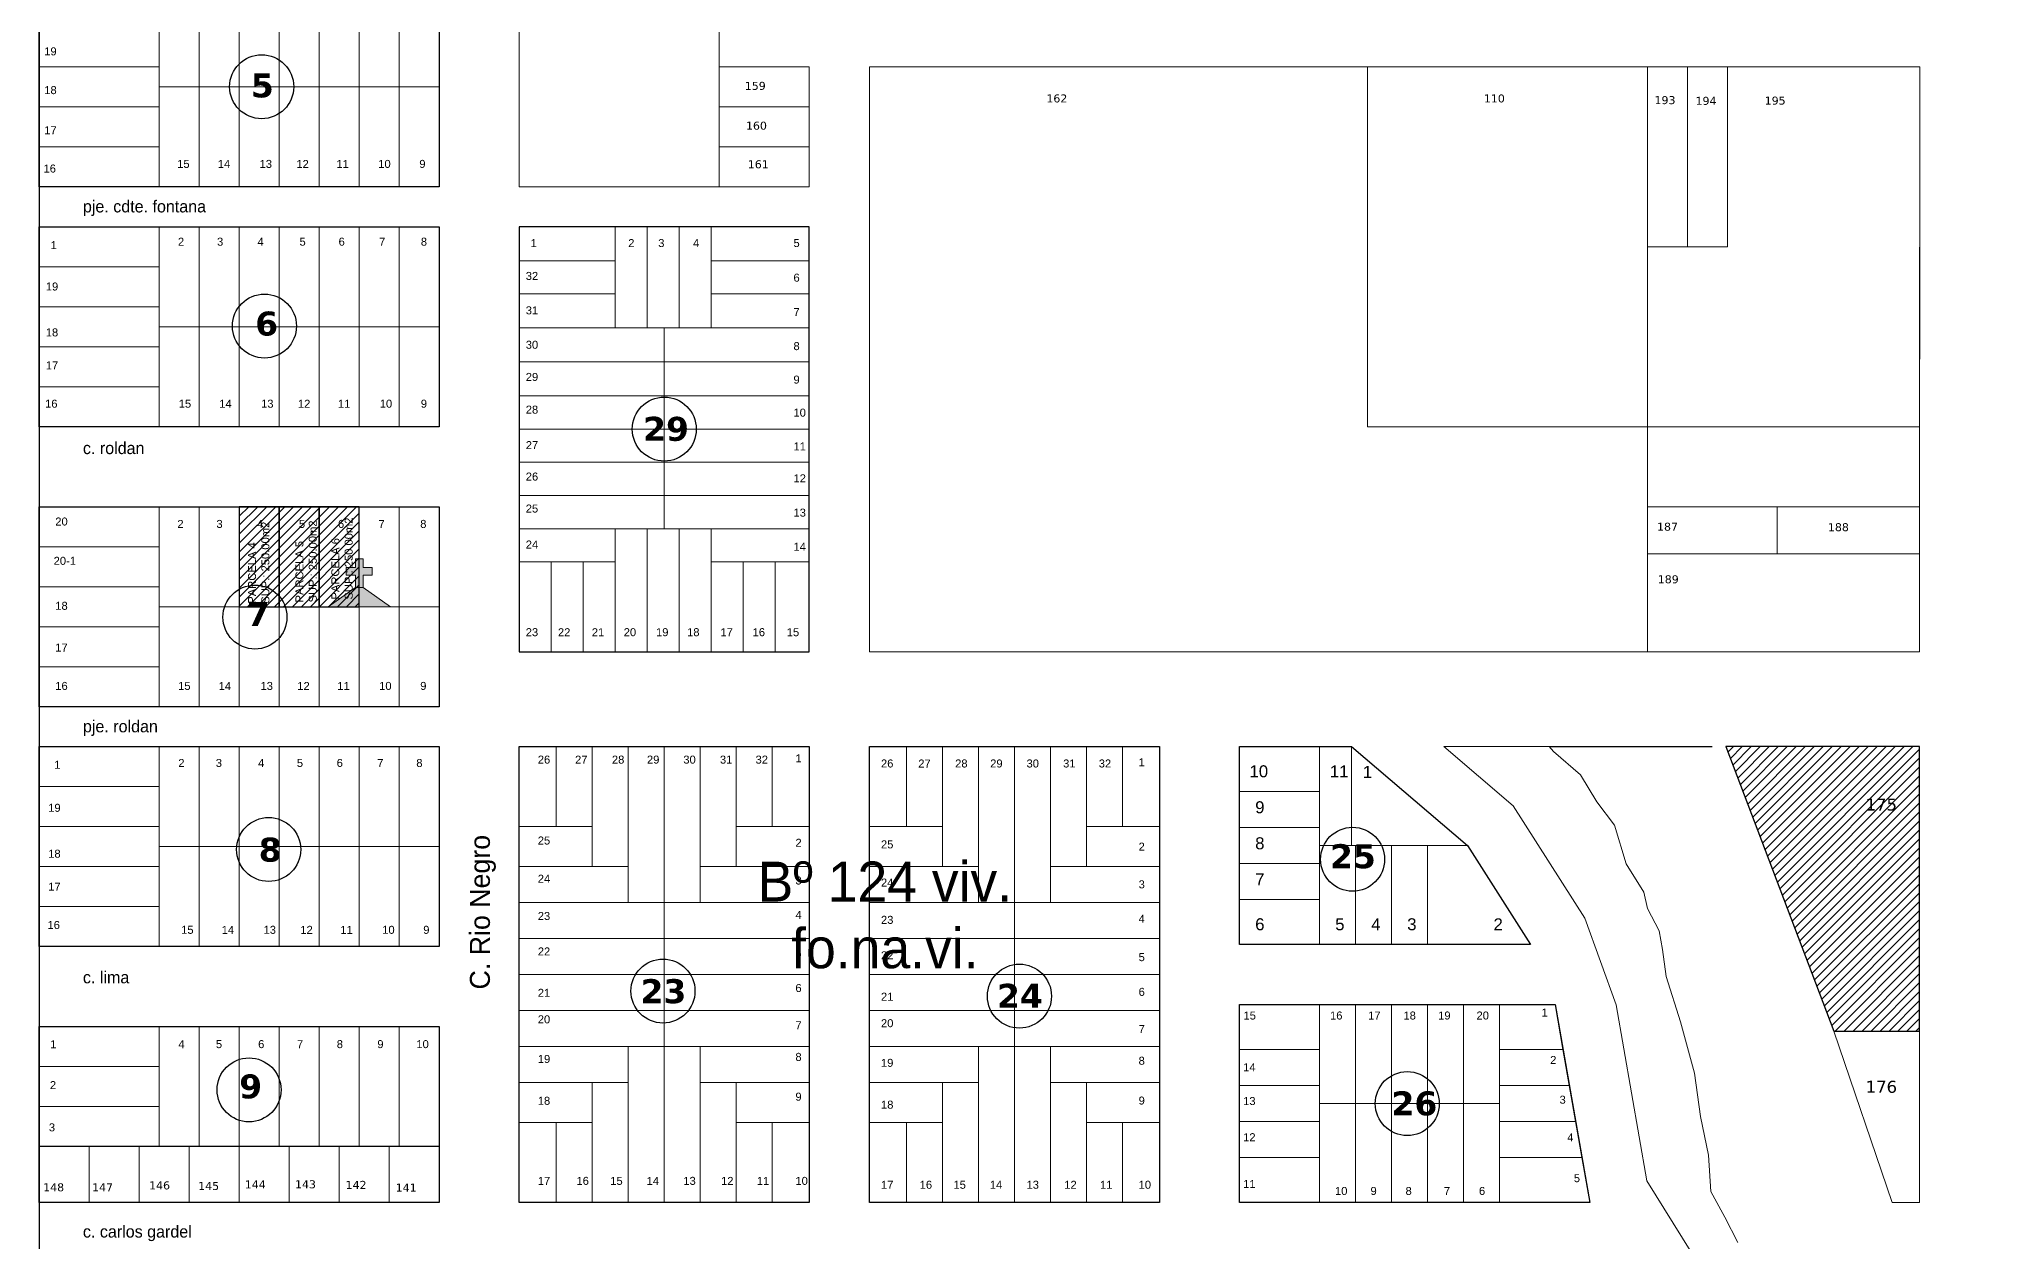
# Model space of a CAD drawing. Header units: millimetres. Extents: x 0 to 6558, y 60 to 10727.
# Drawn here: x 3200 to 3689, y 6731.3 to 7032 of the extents above; entities that cross this region are included whole.
import ezdxf

# ---------------------------------------------------------------- set-up
doc = ezdxf.new("R2010")
doc.units = ezdxf.units.MM
for name, color, linetype, lineweight in [('0 NOMBRE DE BARRIOS', 251, 'Continuous', 35), ('0 N° DE PARCELA', 255, 'Continuous', 25), ('0 SIG - PARCELAS', 252, 'Continuous', 18), ('EQUIPAMIENTOS', 10, 'Continuous', 18)]:
    doc.layers.add(name, color=color, linetype=linetype, lineweight=lineweight)
for name, color, linetype in [('0 NOMBRE DE CALLES', 255, 'Continuous'), ('0 N° DE MANZANA', 255, 'Continuous'), ('0 SIG - CHACRAS', 253, 'Continuous'), ('0 SIG - MANZANAS', 253, 'Continuous'), ('TERRENO MUNICIPAL', 10, 'Continuous')]:
    doc.layers.add(name, color=color, linetype=linetype)
doc.styles.get("Standard").update_dxf_attribs({"font": 'arial.ttf'})
doc.styles.add('STYLE1', font='arial.ttf')
pattern_1 = [(45, (-322.4474, 5693.1154), (-1.122532, 1.122532), [])]

# ---------------------------------------------------------------- blocks, each defined once
blk = doc.blocks.new('IGLESIA')
at = {"linetype": 'Continuous'}
for points in [[(-4.8, 49.2), (-16.3, 49.2), (-16.3, 39.6), (-4.8, 39.6), (-4.8, 24), (4.8, 24), (4.8, 39.6), (16.3, 39.6), (16.3, 49.2), (4.8, 49.2), (4.8, 60), (-4.8, 60)], [(4.8, 24), (-4.8, 24), (-39, 0), (39, 0)]]:
    blk.add_hatch(color=256, dxfattribs=at).paths.add_polyline_path(points)
for p, q in [((-16.3, 49.2), (-16.3, 39.6)), ((-4.8, 49.2), (-16.3, 49.2)), ((-4.8, 60), (-4.8, 49.2)), ((-4.8, 60), (4.8, 60)), ((4.8, 60), (4.8, 49.2)), ((4.8, 49.2), (16.3, 49.2)), ((16.3, 49.2), (16.3, 39.6)), ((-4.8, 39.6), (-16.3, 39.6)), ((-4.8, 39.6), (-4.8, 24)), ((4.8, 39.6), (16.3, 39.6)), ((4.8, 39.6), (4.8, 24)), ((-4.8, 24), (-39, 0)), ((-39, 0), (39, 0)), ((-4.8, 24), (4.8, 24)), ((4.8, 24), (39, 0))]:
    blk.add_line(p, q, dxfattribs=at)

msp = doc.modelspace()

# ---------------------------------------------------------------- hatches: boundary and pattern name
at = {"layer": 'TERRENO MUNICIPAL'}
h = msp.add_hatch(dxfattribs=at)
h.set_pattern_fill('ANSI31', color=256, scale=0.5)
h.set_pattern_definition(pattern_1)
h.paths.add_polyline_path([(3269.979, 6890.105), (3279.979, 6890.105), (3279.979, 6915.105), (3269.979, 6915.105)])
h.paths.add_polyline_path([(3259.979, 6890.105), (3269.979, 6890.105), (3269.979, 6915.105), (3259.979, 6915.105)])
h.paths.add_polyline_path([(3249.979, 6890.105), (3259.979, 6890.105), (3259.979, 6915.105), (3249.979, 6915.105)])
h = msp.add_hatch(dxfattribs=at)
h.set_pattern_fill('ANSI31', color=256, scale=0.5)
h.set_pattern_definition(pattern_1)
h.paths.add_polyline_path([(3669.979, 6855.105), (3621.586, 6855.105), (3648.569, 6784.005), (3669.979, 6784.005)])

# ---------------------------------------------------------------- linework, layer by layer
at = {"layer": '0 N° DE MANZANA'}
for centre in [(3255.597, 7020.105), (3256.296, 6960.27), (3356.229, 6934.505), (3253.924, 6887.5), (3257.349, 6829.394), (3528.262, 6826.946), (3355.901, 6793.997), (3444.991, 6792.721), (3252.444, 6769.291), (3541.924, 6765.855)]:
    msp.add_circle(centre, 8, dxfattribs=at)
at = {"layer": '0 SIG - CHACRAS'}
msp.add_lwpolyline([(3199.979, 6420.105), (4179.979, 6420.105), (4179.979, 7395.105), (3199.979, 7395.105)], close=True, dxfattribs=at)
at = {"layer": '0 SIG - MANZANAS'}
msp.add_line((3577.36, 6855.105), (3618.1, 6855.105), dxfattribs=at)
for points in [[(3199.979, 7045.105), (3299.979, 7045.105), (3299.979, 6995.105), (3199.979, 6995.105)], [(3199.979, 6985.105), (3299.979, 6985.105), (3299.979, 6935.105), (3199.979, 6935.105)], [(3392.479, 6985.105), (3319.979, 6985.105), (3319.979, 6878.805), (3392.479, 6878.805)], [(3199.979, 6915.105), (3299.979, 6915.105), (3299.979, 6865.105), (3199.979, 6865.105)], [(3199.979, 6855.105), (3299.979, 6855.105), (3299.979, 6805.105), (3199.979, 6805.105)], [(3319.979, 6855.105), (3392.479, 6855.105), (3392.479, 6741.105), (3319.979, 6741.105)], [(3407.479, 6855.105), (3479.979, 6855.105), (3479.979, 6741.105), (3407.479, 6741.105)], [(3572.719, 6805.605), (3499.979, 6805.605), (3499.979, 6855.105), (3527.979, 6855.105), (3556.959, 6830.355)], [(3499.979, 6790.605), (3578.869, 6790.605), (3587.519, 6741.105), (3499.979, 6741.105)], [(3199.979, 6785.105), (3299.979, 6785.105), (3299.979, 6755.105), (3199.979, 6755.105)], [(3199.979, 6785.105), (3299.979, 6785.105), (3299.979, 6741.105), (3199.979, 6741.105)]]:
    msp.add_lwpolyline(points, close=True, dxfattribs=at)
at = {"layer": '0 SIG - PARCELAS'}
msp.add_line((3299.979, 6755.105), (3199.979, 6755.105), dxfattribs=at)
for points in [[(3319.979, 7072.105), (3369.979, 7072.105), (3369.979, 6995.105), (3319.979, 6995.105)], [(3319.979, 7072.105), (3369.979, 7072.105), (3369.979, 6995.105), (3319.979, 6995.105)], [(3239.979, 7045.105), (3229.979, 7045.105), (3229.979, 7020.105), (3239.979, 7020.105)], [(3249.979, 7045.105), (3239.979, 7045.105), (3239.979, 7020.105), (3249.979, 7020.105)], [(3259.979, 7045.105), (3249.979, 7045.105), (3249.979, 7020.105), (3259.979, 7020.105)], [(3269.979, 7045.105), (3259.979, 7045.105), (3259.979, 7020.105), (3269.979, 7020.105)], [(3279.979, 7045.105), (3269.979, 7045.105), (3269.979, 7020.105), (3279.979, 7020.105)], [(3289.979, 7045.105), (3279.979, 7045.105), (3279.979, 7020.105), (3289.979, 7020.105)], [(3299.979, 7045.105), (3289.979, 7045.105), (3289.979, 7020.105), (3299.979, 7020.105)], [(3199.979, 7025.105), (3229.979, 7025.105), (3229.979, 7035.105), (3199.979, 7035.105)], [(3199.979, 7015.105), (3229.979, 7015.105), (3229.979, 7025.105), (3199.979, 7025.105)], [(3369.979, 7015.105), (3392.479, 7015.105), (3392.479, 7025.105), (3369.979, 7025.105)], [(3369.979, 7015.105), (3392.479, 7015.105), (3392.479, 7025.105), (3369.979, 7025.105)], [(3531.979, 7025.105), (3601.979, 7025.105), (3601.979, 6935.105), (3531.979, 6935.105)], [(3601.979, 7025.105), (3611.949, 7025.105), (3611.949, 6980.105), (3601.979, 6980.105)], [(3611.949, 7025.105), (3621.949, 7025.105), (3621.949, 6980.105), (3611.949, 6980.105)], [(3239.979, 7020.105), (3229.979, 7020.105), (3229.979, 6995.105), (3239.979, 6995.105)], [(3249.979, 7020.105), (3239.979, 7020.105), (3239.979, 6995.105), (3249.979, 6995.105)], [(3259.979, 7020.105), (3249.979, 7020.105), (3249.979, 6995.105), (3259.979, 6995.105)], [(3269.979, 7020.105), (3259.979, 7020.105), (3259.979, 6995.105), (3269.979, 6995.105)], [(3279.979, 7020.105), (3269.979, 7020.105), (3269.979, 6995.105), (3279.979, 6995.105)], [(3289.979, 7020.105), (3279.979, 7020.105), (3279.979, 6995.105), (3289.979, 6995.105)], [(3299.979, 7020.105), (3289.979, 7020.105), (3289.979, 6995.105), (3299.979, 6995.105)], [(3199.979, 7005.105), (3229.979, 7005.105), (3229.979, 7015.105), (3199.979, 7015.105)], [(3369.979, 7005.105), (3392.479, 7005.105), (3392.479, 7015.105), (3369.979, 7015.105)], [(3369.979, 7005.105), (3392.479, 7005.105), (3392.479, 7015.105), (3369.979, 7015.105)], [(3199.979, 6995.105), (3229.979, 6995.105), (3229.979, 7005.105), (3199.979, 7005.105)], [(3369.979, 6995.105), (3392.479, 6995.105), (3392.479, 7005.105), (3369.979, 7005.105)], [(3369.979, 6995.105), (3392.479, 6995.105), (3392.479, 7005.105), (3369.979, 7005.105)], [(3199.979, 6975.105), (3229.979, 6975.105), (3229.979, 6985.105), (3199.979, 6985.105)], [(3239.979, 6985.105), (3229.979, 6985.105), (3229.979, 6960.105), (3239.979, 6960.105)], [(3249.979, 6985.105), (3239.979, 6985.105), (3239.979, 6960.105), (3249.979, 6960.105)], [(3259.979, 6985.105), (3249.979, 6985.105), (3249.979, 6960.105), (3259.979, 6960.105)], [(3269.979, 6985.105), (3259.979, 6985.105), (3259.979, 6960.105), (3269.979, 6960.105)], [(3279.979, 6985.105), (3269.979, 6985.105), (3269.979, 6960.105), (3279.979, 6960.105)], [(3289.979, 6985.105), (3279.979, 6985.105), (3279.979, 6960.105), (3289.979, 6960.105)], [(3299.979, 6985.105), (3289.979, 6985.105), (3289.979, 6960.105), (3299.979, 6960.105)], [(3319.979, 6976.605), (3343.979, 6976.605), (3343.979, 6985.105), (3319.979, 6985.105)], [(3343.979, 6959.805), (3351.979, 6959.805), (3351.979, 6985.105), (3343.979, 6985.105)], [(3351.979, 6959.805), (3359.979, 6959.805), (3359.979, 6985.105), (3351.979, 6985.105)], [(3359.979, 6959.805), (3367.979, 6959.805), (3367.979, 6985.105), (3359.979, 6985.105)], [(3367.979, 6976.605), (3392.479, 6976.605), (3392.479, 6985.105), (3367.979, 6985.105)], [(3199.979, 6965.105), (3229.979, 6965.105), (3229.979, 6975.105), (3199.979, 6975.105)], [(3319.979, 6968.305), (3343.979, 6968.305), (3343.979, 6976.605), (3319.979, 6976.605)], [(3367.979, 6968.305), (3392.479, 6968.305), (3392.479, 6976.605), (3367.979, 6976.605)], [(3199.979, 6955.105), (3229.979, 6955.105), (3229.979, 6965.105), (3199.979, 6965.105)], [(3319.979, 6959.805), (3343.979, 6959.805), (3343.979, 6968.305), (3319.979, 6968.305)], [(3367.979, 6959.805), (3392.479, 6959.805), (3392.479, 6968.305), (3367.979, 6968.305)], [(3239.979, 6960.105), (3229.979, 6960.105), (3229.979, 6935.105), (3239.979, 6935.105)], [(3249.979, 6960.105), (3239.979, 6960.105), (3239.979, 6935.105), (3249.979, 6935.105)], [(3259.979, 6960.105), (3249.979, 6960.105), (3249.979, 6935.105), (3259.979, 6935.105)], [(3269.979, 6960.105), (3259.979, 6960.105), (3259.979, 6935.105), (3269.979, 6935.105)], [(3279.979, 6960.105), (3269.979, 6960.105), (3269.979, 6935.105), (3279.979, 6935.105)], [(3289.979, 6960.105), (3279.979, 6960.105), (3279.979, 6935.105), (3289.979, 6935.105)], [(3299.979, 6960.105), (3289.979, 6960.105), (3289.979, 6935.105), (3299.979, 6935.105)], [(3319.979, 6951.305), (3356.229, 6951.305), (3356.229, 6959.805), (3319.979, 6959.805)], [(3356.229, 6951.305), (3392.479, 6951.305), (3392.479, 6959.805), (3356.229, 6959.805)], [(3199.979, 6945.105), (3229.979, 6945.105), (3229.979, 6955.105), (3199.979, 6955.105)], [(3319.979, 6942.805), (3356.229, 6942.805), (3356.229, 6951.305), (3319.979, 6951.305)], [(3356.229, 6942.805), (3392.479, 6942.805), (3392.479, 6951.305), (3356.229, 6951.305)], [(3199.979, 6935.105), (3229.979, 6935.105), (3229.979, 6945.105), (3199.979, 6945.105)], [(3319.979, 6934.505), (3356.229, 6934.505), (3356.229, 6942.805), (3319.979, 6942.805)], [(3356.229, 6934.505), (3392.479, 6934.505), (3392.479, 6942.805), (3356.229, 6942.805)], [(3319.979, 6926.205), (3356.229, 6926.205), (3356.229, 6934.505), (3319.979, 6934.505)], [(3356.229, 6926.205), (3392.479, 6926.205), (3392.479, 6934.505), (3356.229, 6934.505)], [(3319.979, 6917.905), (3356.229, 6917.905), (3356.229, 6926.205), (3319.979, 6926.205)], [(3356.229, 6917.905), (3392.479, 6917.905), (3392.479, 6926.205), (3356.229, 6926.205)], [(3319.979, 6909.605), (3356.229, 6909.605), (3356.229, 6917.905), (3319.979, 6917.905)], [(3356.229, 6909.605), (3392.479, 6909.605), (3392.479, 6917.905), (3356.229, 6917.905)], [(3199.979, 6905.105), (3229.979, 6905.105), (3229.979, 6915.105), (3199.979, 6915.105)], [(3199.979, 6915.105), (3229.979, 6915.105), (3229.979, 6905.105), (3199.979, 6905.105)], [(3239.979, 6915.105), (3229.979, 6915.105), (3229.979, 6890.105), (3239.979, 6890.105)], [(3249.979, 6915.105), (3239.979, 6915.105), (3239.979, 6890.105), (3249.979, 6890.105)], [(3259.979, 6915.105), (3249.979, 6915.105), (3249.979, 6890.105), (3259.979, 6890.105)], [(3269.979, 6915.105), (3259.979, 6915.105), (3259.979, 6890.105), (3269.979, 6890.105)], [(3279.979, 6915.105), (3269.979, 6915.105), (3269.979, 6890.105), (3279.979, 6890.105)], [(3289.979, 6915.105), (3279.979, 6915.105), (3279.979, 6890.105), (3289.979, 6890.105)], [(3299.979, 6915.105), (3289.979, 6915.105), (3289.979, 6890.105), (3299.979, 6890.105)], [(3601.949, 6903.335), (3634.409, 6903.335), (3634.409, 6915.105), (3601.949, 6915.105)], [(3634.409, 6903.335), (3669.979, 6903.335), (3669.979, 6915.105), (3634.409, 6915.105)], [(3319.979, 6901.305), (3343.979, 6901.305), (3343.979, 6909.605), (3319.979, 6909.605)], [(3343.979, 6878.805), (3351.979, 6878.805), (3351.979, 6909.605), (3343.979, 6909.605)], [(3351.979, 6878.805), (3359.979, 6878.805), (3359.979, 6909.605), (3351.979, 6909.605)], [(3359.979, 6878.805), (3367.979, 6878.805), (3367.979, 6909.605), (3359.979, 6909.605)], [(3367.979, 6901.305), (3392.479, 6901.305), (3392.479, 6909.605), (3367.979, 6909.605)], [(3199.979, 6895.105), (3229.979, 6895.105), (3229.979, 6905.105), (3199.979, 6905.105)], [(3319.979, 6878.805), (3327.979, 6878.805), (3327.979, 6901.305), (3319.979, 6901.305)], [(3327.979, 6878.805), (3335.979, 6878.805), (3335.979, 6901.305), (3327.979, 6901.305)], [(3335.979, 6878.805), (3343.979, 6878.805), (3343.979, 6901.305), (3335.979, 6901.305)], [(3367.979, 6878.805), (3375.979, 6878.805), (3375.979, 6901.305), (3367.979, 6901.305)], [(3375.979, 6878.805), (3383.979, 6878.805), (3383.979, 6901.305), (3375.979, 6901.305)], [(3392.479, 6878.805), (3383.979, 6878.805), (3383.979, 6901.305), (3392.479, 6901.305)], [(3601.949, 6878.805), (3669.979, 6878.805), (3669.979, 6903.335), (3601.949, 6903.335)], [(3199.979, 6885.105), (3229.979, 6885.105), (3229.979, 6895.105), (3199.979, 6895.105)], [(3239.979, 6890.105), (3229.979, 6890.105), (3229.979, 6865.105), (3239.979, 6865.105)], [(3249.979, 6890.105), (3239.979, 6890.105), (3239.979, 6865.105), (3249.979, 6865.105)], [(3259.979, 6890.105), (3249.979, 6890.105), (3249.979, 6865.105), (3259.979, 6865.105)], [(3269.979, 6890.105), (3259.979, 6890.105), (3259.979, 6865.105), (3269.979, 6865.105)], [(3279.979, 6890.105), (3269.979, 6890.105), (3269.979, 6865.105), (3279.979, 6865.105)], [(3289.979, 6890.105), (3279.979, 6890.105), (3279.979, 6865.105), (3289.979, 6865.105)], [(3299.979, 6890.105), (3289.979, 6890.105), (3289.979, 6865.105), (3299.979, 6865.105)], [(3199.979, 6875.105), (3229.979, 6875.105), (3229.979, 6885.105), (3199.979, 6885.105)], [(3199.979, 6865.105), (3229.979, 6865.105), (3229.979, 6875.105), (3199.979, 6875.105)], [(3199.979, 6845.105), (3229.979, 6845.105), (3229.979, 6855.105), (3199.979, 6855.105)], [(3239.979, 6855.105), (3229.979, 6855.105), (3229.979, 6830.105), (3239.979, 6830.105)], [(3249.979, 6855.105), (3239.979, 6855.105), (3239.979, 6830.105), (3249.979, 6830.105)], [(3259.979, 6855.105), (3249.979, 6855.105), (3249.979, 6830.105), (3259.979, 6830.105)], [(3269.979, 6855.105), (3259.979, 6855.105), (3259.979, 6830.105), (3269.979, 6830.105)], [(3279.979, 6855.105), (3269.979, 6855.105), (3269.979, 6830.105), (3279.979, 6830.105)], [(3289.979, 6855.105), (3279.979, 6855.105), (3279.979, 6830.105), (3289.979, 6830.105)], [(3299.979, 6855.105), (3289.979, 6855.105), (3289.979, 6830.105), (3299.979, 6830.105)], [(3319.979, 6855.105), (3329.229, 6855.105), (3329.229, 6835.105), (3319.979, 6835.105)], [(3329.229, 6855.105), (3338.229, 6855.105), (3338.229, 6835.105), (3329.229, 6835.105)], [(3338.229, 6855.105), (3347.229, 6855.105), (3347.229, 6825.105), (3338.229, 6825.105)], [(3347.229, 6855.105), (3356.229, 6855.105), (3356.229, 6816.105), (3347.229, 6816.105)], [(3365.229, 6855.105), (3356.229, 6855.105), (3356.229, 6816.105), (3365.229, 6816.105)], [(3374.229, 6855.105), (3365.229, 6855.105), (3365.229, 6825.105), (3374.229, 6825.105)], [(3383.229, 6855.105), (3374.229, 6855.105), (3374.229, 6835.105), (3383.229, 6835.105)], [(3392.479, 6855.105), (3383.229, 6855.105), (3383.229, 6835.105), (3392.479, 6835.105)], [(3407.479, 6855.105), (3416.729, 6855.105), (3416.729, 6835.105), (3407.479, 6835.105)], [(3416.729, 6855.105), (3425.729, 6855.105), (3425.729, 6835.105), (3416.729, 6835.105)], [(3425.729, 6855.105), (3434.729, 6855.105), (3434.729, 6825.105), (3425.729, 6825.105)], [(3434.729, 6855.105), (3443.729, 6855.105), (3443.729, 6816.105), (3434.729, 6816.105)], [(3452.729, 6855.105), (3443.729, 6855.105), (3443.729, 6816.105), (3452.729, 6816.105)], [(3461.729, 6855.105), (3452.729, 6855.105), (3452.729, 6825.105), (3461.729, 6825.105)], [(3470.729, 6855.105), (3461.729, 6855.105), (3461.729, 6835.105), (3470.729, 6835.105)], [(3479.979, 6855.105), (3470.729, 6855.105), (3470.729, 6835.105), (3479.979, 6835.105)], [(3499.979, 6843.855), (3519.979, 6843.855), (3519.979, 6855.105), (3499.979, 6855.105)], [(3519.979, 6830.355), (3527.979, 6830.355), (3527.979, 6855.105), (3519.979, 6855.105)], [(3527.979, 6830.355), (3556.959, 6830.355), (3527.979, 6855.105)], [(3669.979, 6855.105), (3621.586, 6855.105), (3648.569, 6784.005), (3669.979, 6784.005)], [(3199.979, 6835.105), (3229.979, 6835.105), (3229.979, 6845.105), (3199.979, 6845.105)], [(3499.979, 6834.855), (3519.979, 6834.855), (3519.979, 6843.855), (3499.979, 6843.855)], [(3199.979, 6825.105), (3229.979, 6825.105), (3229.979, 6835.105), (3199.979, 6835.105)], [(3319.979, 6835.105), (3338.229, 6835.105), (3338.229, 6825.105), (3319.979, 6825.105)], [(3392.479, 6835.105), (3374.229, 6835.105), (3374.229, 6825.105), (3392.479, 6825.105)], [(3407.479, 6835.105), (3425.729, 6835.105), (3425.729, 6825.105), (3407.479, 6825.105)], [(3479.979, 6835.105), (3461.729, 6835.105), (3461.729, 6825.105), (3479.979, 6825.105)], [(3499.979, 6825.855), (3519.979, 6825.855), (3519.979, 6834.855), (3499.979, 6834.855)], [(3239.979, 6830.105), (3229.979, 6830.105), (3229.979, 6805.105), (3239.979, 6805.105)], [(3249.979, 6830.105), (3239.979, 6830.105), (3239.979, 6805.105), (3249.979, 6805.105)], [(3259.979, 6830.105), (3249.979, 6830.105), (3249.979, 6805.105), (3259.979, 6805.105)], [(3269.979, 6830.105), (3259.979, 6830.105), (3259.979, 6805.105), (3269.979, 6805.105)], [(3279.979, 6830.105), (3269.979, 6830.105), (3269.979, 6805.105), (3279.979, 6805.105)], [(3289.979, 6830.105), (3279.979, 6830.105), (3279.979, 6805.105), (3289.979, 6805.105)], [(3299.979, 6830.105), (3289.979, 6830.105), (3289.979, 6805.105), (3299.979, 6805.105)], [(3519.979, 6805.605), (3528.979, 6805.605), (3528.979, 6830.355), (3519.979, 6830.355)], [(3528.979, 6805.605), (3537.979, 6805.605), (3537.979, 6830.355), (3528.979, 6830.355)], [(3537.979, 6805.605), (3546.979, 6805.605), (3546.979, 6830.355), (3537.979, 6830.355)], [(3556.959, 6830.355), (3546.979, 6830.355), (3546.979, 6805.605), (3572.719, 6805.605)], [(3199.979, 6815.105), (3229.979, 6815.105), (3229.979, 6825.105), (3199.979, 6825.105)], [(3319.979, 6825.105), (3347.229, 6825.105), (3347.229, 6816.105), (3319.979, 6816.105)], [(3392.479, 6825.105), (3365.229, 6825.105), (3365.229, 6816.105), (3392.479, 6816.105)], [(3407.479, 6825.105), (3434.729, 6825.105), (3434.729, 6816.105), (3407.479, 6816.105)], [(3479.979, 6825.105), (3452.729, 6825.105), (3452.729, 6816.105), (3479.979, 6816.105)], [(3499.979, 6816.855), (3519.979, 6816.855), (3519.979, 6825.855), (3499.979, 6825.855)], [(3199.979, 6805.105), (3229.979, 6805.105), (3229.979, 6815.105), (3199.979, 6815.105)], [(3319.979, 6816.105), (3356.229, 6816.105), (3356.229, 6807.105), (3319.979, 6807.105)], [(3392.479, 6816.105), (3356.229, 6816.105), (3356.229, 6807.105), (3392.479, 6807.105)], [(3407.479, 6816.105), (3443.729, 6816.105), (3443.729, 6807.105), (3407.479, 6807.105)], [(3479.979, 6816.105), (3443.729, 6816.105), (3443.729, 6807.105), (3479.979, 6807.105)], [(3499.979, 6805.605), (3519.979, 6805.605), (3519.979, 6816.855), (3499.979, 6816.855)], [(3319.979, 6807.105), (3356.229, 6807.105), (3356.229, 6798.105), (3319.979, 6798.105)], [(3392.479, 6807.105), (3356.229, 6807.105), (3356.229, 6798.105), (3392.479, 6798.105)], [(3407.479, 6807.105), (3443.729, 6807.105), (3443.729, 6798.105), (3407.479, 6798.105)], [(3479.979, 6807.105), (3443.729, 6807.105), (3443.729, 6798.105), (3479.979, 6798.105)], [(3319.979, 6789.105), (3356.229, 6789.105), (3356.229, 6798.105), (3319.979, 6798.105)], [(3392.479, 6789.105), (3356.229, 6789.105), (3356.229, 6798.105), (3392.479, 6798.105)], [(3407.479, 6789.105), (3443.729, 6789.105), (3443.729, 6798.105), (3407.479, 6798.105)], [(3479.979, 6789.105), (3443.729, 6789.105), (3443.729, 6798.105), (3479.979, 6798.105)], [(3319.979, 6780.105), (3356.229, 6780.105), (3356.229, 6789.105), (3319.979, 6789.105)], [(3392.479, 6780.105), (3356.229, 6780.105), (3356.229, 6789.105), (3392.479, 6789.105)], [(3407.479, 6780.105), (3443.729, 6780.105), (3443.729, 6789.105), (3407.479, 6789.105)], [(3479.979, 6780.105), (3443.729, 6780.105), (3443.729, 6789.105), (3479.979, 6789.105)], [(3499.979, 6790.605), (3519.979, 6790.605), (3519.979, 6779.355), (3499.979, 6779.355)], [(3519.979, 6790.605), (3528.979, 6790.605), (3528.979, 6765.855), (3519.979, 6765.855)], [(3528.979, 6790.605), (3537.979, 6790.605), (3537.979, 6765.855), (3528.979, 6765.855)], [(3537.979, 6790.605), (3546.979, 6790.605), (3546.979, 6765.855), (3537.979, 6765.855)], [(3546.979, 6790.605), (3555.979, 6790.605), (3555.979, 6765.855), (3546.979, 6765.855)], [(3555.979, 6790.605), (3564.979, 6790.605), (3564.979, 6765.855), (3555.979, 6765.855)], [(3564.979, 6790.605), (3564.979, 6779.355), (3580.835, 6779.355), (3578.869, 6790.605)], [(3199.979, 6775.105), (3229.979, 6775.105), (3229.979, 6785.105), (3199.979, 6785.105)], [(3229.979, 6785.105), (3229.979, 6755.105), (3239.979, 6755.105), (3239.979, 6785.105)], [(3239.979, 6785.105), (3239.979, 6755.105), (3249.979, 6755.105), (3249.979, 6785.105)], [(3249.979, 6785.105), (3249.979, 6755.105), (3259.979, 6755.105), (3259.979, 6785.105)], [(3259.979, 6785.105), (3259.979, 6755.105), (3269.979, 6755.105), (3269.979, 6785.105)], [(3269.979, 6785.105), (3269.979, 6755.105), (3279.979, 6755.105), (3279.979, 6785.105)], [(3279.979, 6785.105), (3279.979, 6755.105), (3289.979, 6755.105), (3289.979, 6785.105)], [(3289.979, 6785.105), (3289.979, 6755.105), (3299.979, 6755.105), (3299.979, 6785.105)], [(3669.979, 6784.005), (3648.569, 6784.005), (3663.079, 6741.105), (3669.979, 6741.105)], [(3319.979, 6771.105), (3347.229, 6771.105), (3347.229, 6780.105), (3319.979, 6780.105)], [(3347.229, 6741.105), (3356.229, 6741.105), (3356.229, 6780.105), (3347.229, 6780.105)], [(3365.229, 6741.105), (3356.229, 6741.105), (3356.229, 6780.105), (3365.229, 6780.105)], [(3392.479, 6771.105), (3365.229, 6771.105), (3365.229, 6780.105), (3392.479, 6780.105)], [(3407.479, 6771.105), (3434.729, 6771.105), (3434.729, 6780.105), (3407.479, 6780.105)], [(3434.729, 6741.105), (3443.729, 6741.105), (3443.729, 6780.105), (3434.729, 6780.105)], [(3452.729, 6741.105), (3443.729, 6741.105), (3443.729, 6780.105), (3452.729, 6780.105)], [(3479.979, 6771.105), (3452.729, 6771.105), (3452.729, 6780.105), (3479.979, 6780.105)], [(3499.979, 6779.355), (3519.979, 6779.355), (3519.979, 6770.355), (3499.979, 6770.355)], [(3564.979, 6779.355), (3564.979, 6770.355), (3582.408, 6770.355), (3580.835, 6779.355)], [(3199.979, 6765.105), (3229.979, 6765.105), (3229.979, 6775.105), (3199.979, 6775.105)], [(3319.979, 6761.105), (3338.229, 6761.105), (3338.229, 6771.105), (3319.979, 6771.105)], [(3338.229, 6741.105), (3347.229, 6741.105), (3347.229, 6771.105), (3338.229, 6771.105)], [(3374.229, 6741.105), (3365.229, 6741.105), (3365.229, 6771.105), (3374.229, 6771.105)], [(3392.479, 6761.105), (3374.229, 6761.105), (3374.229, 6771.105), (3392.479, 6771.105)], [(3407.479, 6761.105), (3425.729, 6761.105), (3425.729, 6771.105), (3407.479, 6771.105)], [(3425.729, 6741.105), (3434.729, 6741.105), (3434.729, 6771.105), (3425.729, 6771.105)], [(3461.729, 6741.105), (3452.729, 6741.105), (3452.729, 6771.105), (3461.729, 6771.105)], [(3479.979, 6761.105), (3461.729, 6761.105), (3461.729, 6771.105), (3479.979, 6771.105)], [(3499.979, 6761.355), (3519.979, 6761.355), (3519.979, 6770.355), (3499.979, 6770.355)], [(3199.979, 6755.105), (3229.979, 6755.105), (3229.979, 6765.105), (3199.979, 6765.105)], [(3519.979, 6741.105), (3528.979, 6741.105), (3528.979, 6765.855), (3519.979, 6765.855)], [(3528.979, 6741.105), (3537.979, 6741.105), (3537.979, 6765.855), (3528.979, 6765.855)], [(3537.979, 6741.105), (3546.979, 6741.105), (3546.979, 6765.855), (3537.979, 6765.855)], [(3546.979, 6741.105), (3555.979, 6741.105), (3555.979, 6765.855), (3546.979, 6765.855)], [(3555.979, 6741.105), (3564.979, 6741.105), (3564.979, 6765.855), (3555.979, 6765.855)], [(3319.979, 6741.105), (3329.229, 6741.105), (3329.229, 6761.105), (3319.979, 6761.105)], [(3329.229, 6741.105), (3338.229, 6741.105), (3338.229, 6761.105), (3329.229, 6761.105)], [(3383.229, 6741.105), (3374.229, 6741.105), (3374.229, 6761.105), (3383.229, 6761.105)], [(3392.479, 6741.105), (3383.229, 6741.105), (3383.229, 6761.105), (3392.479, 6761.105)], [(3407.479, 6741.105), (3416.729, 6741.105), (3416.729, 6761.105), (3407.479, 6761.105)], [(3416.729, 6741.105), (3425.729, 6741.105), (3425.729, 6761.105), (3416.729, 6761.105)], [(3470.729, 6741.105), (3461.729, 6741.105), (3461.729, 6761.105), (3470.729, 6761.105)], [(3479.979, 6741.105), (3470.729, 6741.105), (3470.729, 6761.105), (3479.979, 6761.105)], [(3499.979, 6752.355), (3519.979, 6752.355), (3519.979, 6761.355), (3499.979, 6761.355)], [(3199.979, 6755.105), (3212.479, 6755.105), (3212.479, 6741.105), (3199.979, 6741.105)], [(3212.479, 6755.105), (3224.979, 6755.105), (3224.979, 6741.105), (3212.479, 6741.105)], [(3224.979, 6755.105), (3237.479, 6755.105), (3237.479, 6741.105), (3224.979, 6741.105)], [(3237.479, 6755.105), (3249.979, 6755.105), (3249.979, 6741.105), (3237.479, 6741.105)], [(3249.979, 6755.105), (3262.479, 6755.105), (3262.479, 6741.105), (3249.979, 6741.105)], [(3262.479, 6755.105), (3274.979, 6755.105), (3274.979, 6741.105), (3262.479, 6741.105)], [(3274.979, 6755.105), (3287.479, 6755.105), (3287.479, 6741.105), (3274.979, 6741.105)], [(3287.479, 6755.105), (3299.979, 6755.105), (3299.979, 6741.105), (3287.479, 6741.105)], [(3499.979, 6741.105), (3519.979, 6741.105), (3519.979, 6752.355), (3499.979, 6752.355)]]:
    msp.add_lwpolyline(points, close=True, dxfattribs=at)
for points in [[(3407.479, 7025.105), (3407.479, 6878.805), (3601.949, 6878.805), (3601.979, 6935.105), (3531.949, 6935.105), (3531.949, 7025.105), (3407.479, 7025.105)], [(3407.479, 7025.105), (3407.479, 6936.955), (3407.479, 6878.805), (3601.949, 6878.805), (3669.979, 6878.805), (3670.009, 7025.059), (3407.479, 7025.105)], [(3601.979, 6980.105), (3601.949, 6935.105), (3669.979, 6935.105), (3670.009, 7025.105), (3621.949, 7025.105), (3621.949, 6980.105), (3601.979, 6980.105)], [(3624.579, 6731.105), (3621.328, 6737.434), (3617.811, 6743.877), (3617.225, 6752.955), (3615.173, 6762.62), (3613.707, 6773.456), (3610.19, 6786.342), (3606.637, 6797.66), (3605.758, 6804.396), (3604.878, 6809.082), (3601.947, 6814.647), (3601.068, 6818.747), (3596.671, 6825.776), (3593.74, 6835.44), (3589.344, 6841.298), (3585.24, 6848.034), (3578.498, 6853.891), (3577.36, 6855.105), (3551.076, 6855.105), (3551.076, 6855.105), (3568.406, 6840.304), (3586.264, 6812.26), (3594.11, 6790.525), (3601.793, 6746.561), (3614.979, 6725.395)], [(3564.979, 6770.355), (3564.979, 6761.355), (3583.98, 6761.355), (3582.408, 6770.355), (3564.979, 6770.355)], [(3564.979, 6761.355), (3564.979, 6752.355), (3585.553, 6752.355), (3583.98, 6761.355), (3564.979, 6761.355)], [(3564.979, 6752.355), (3564.979, 6741.105), (3587.519, 6741.105), (3585.553, 6752.355), (3564.979, 6752.355)]]:
    msp.add_lwpolyline(points, dxfattribs=at)
at = {"layer": 'TERRENO MUNICIPAL'}
for points in [[(3249.979, 6890.105), (3259.979, 6890.105), (3259.979, 6915.105), (3249.979, 6915.105)], [(3259.979, 6890.105), (3269.979, 6890.105), (3269.979, 6915.105), (3259.979, 6915.105)], [(3269.979, 6890.105), (3279.979, 6890.105), (3279.979, 6915.105), (3269.979, 6915.105)], [(3669.979, 6855.105), (3621.586, 6855.105), (3648.569, 6784.005), (3669.979, 6784.005)]]:
    msp.add_lwpolyline(points, close=True, dxfattribs=at)

# ---------------------------------------------------------------- block references
at = {"layer": 'EQUIPAMIENTOS', "linetype": 'Continuous', "xscale": 0.2000000000007276, "yscale": 0.2000000000007276, "zscale": 0.2000000000007276}
msp.add_blockref('IGLESIA', (3279.979, 6890.105), dxfattribs=at)

# ---------------------------------------------------------------- texts
at = {"layer": '0 NOMBRE DE BARRIOS', "linetype": 'Continuous', "lineweight": 25, "insert": (3411.358, 6812.967), "char_height": 10, "width": 338.88889, "attachment_point": 5}
msp.add_mtext('{\\fBankGothic Lt BT|b0|i0|c0|p34;Bº 124 viv.\\Pfo.na.vi.}', dxfattribs=at)
at = {"layer": '0 NOMBRE DE CALLES', "color": 4, "linetype": 'Continuous', "char_height": 3, "width": 783.33333, "attachment_point": 4}
for s, insert in [('\\pt9.9999;{\\fBankGothic Lt BT|b0|i0|c0|p34;\\C256;pje. cdte. fontana}', (3210.925, 6989.739)), ('\\pt9.9999;{\\fBankGothic Lt BT|b0|i0|c0|p34;\\C256;c. roldan}', (3210.925, 6929.739)), ('\\pt9.9999;{\\fBankGothic Lt BT|b0|i0|c0|p34;\\C256;pje. roldan}', (3210.925, 6859.739)), ('\\pt9.9999;{\\fBankGothic Lt BT|b0|i0|c0|p34;\\C256;c. lima}', (3210.925, 6797.41)), ('\\pt9.9999;{\\fBankGothic Lt BT|b0|i0|c0|p34;\\C256;c. carlos gardel}', (3210.925, 6733.41))]:
    msp.add_mtext(s, dxfattribs=dict(at, insert=insert))
at = {"layer": '0 NOMBRE DE CALLES', "insert": (3310.896, 6794.397), "char_height": 5, "width": 783.33333, "attachment_point": 4, "rotation": 90}
msp.add_mtext('\\pt10;{\\fBankGothic Lt BT|b0|i0|c0|p34;C. Rio Negro}', dxfattribs=at)
at = {"layer": '0 N° DE MANZANA', "char_height": 6, "width": 338.88889, "attachment_point": 4}
for s, insert in [('{\\fVerdana|b1|i0|c0|p34;5}', (3252.916, 7020.395)), ('{\\fVerdana|b1|i0|c0|p34;6}', (3253.979, 6960.845)), ('{\\fVerdana|b1|i0|c0|p34;29}', (3350.944, 6934.525)), ('{\\fVerdana|b1|i0|c0|p34;7}', (3251.883, 6888.262)), ('{\\fVerdana|b1|i0|c0|p34;8}', (3254.853, 6829.299)), ('{\\fVerdana|b1|i0|c0|p34;25}', (3522.62, 6827.655)), ('{\\fVerdana|b1|i0|c0|p34;23}', (3350.283, 6793.907)), ('{\\fVerdana|b1|i0|c0|p34;24}', (3439.395, 6792.807)), ('{\\fVerdana|b1|i0|c0|p34;9}', (3249.979, 6770.105)), ('{\\fVerdana|b1|i0|c0|p34;26}', (3537.979, 6765.855))]:
    msp.add_mtext(s, dxfattribs=dict(at, insert=insert))
at = {"layer": '0 N° DE PARCELA', "char_height": 2, "attachment_point": 4, "style": 'STYLE1'}
for s, insert in [('19', (3201.257, 7028.944)), ('18', (3201.257, 7019.252)), ('\\pt8;{\\fVerdana|b0|i0|c0|p34;159}', (3376.342, 7020.318)), ('\\pt8;{\\fVerdana|b0|i0|c0|p34;162}', (3451.726, 7017.167)), ('\\pt8;{\\fVerdana|b0|i0|c0|p34;110}', (3561.073, 7017.171)), ('\\pt8;{\\fVerdana|b0|i0|c0|p34;193}', (3603.724, 7016.751)), ('\\pt8;{\\fVerdana|b0|i0|c0|p34;194}', (3613.979, 7016.57)), ('\\pt8;{\\fVerdana|b0|i0|c0|p34;195}', (3631.254, 7016.63)), ('17', (3201.257, 7009.233)), ('\\pt8;{\\fVerdana|b0|i0|c0|p34;160}', (3376.644, 7010.362)), ('16', (3201.078, 6999.64)), ('15', (3234.488, 7000.806)), ('14', (3244.621, 7000.806)), ('13', (3255.078, 7000.806)), ('12', (3264.273, 7000.806)), ('11', (3274.276, 7000.806)), ('10', (3284.734, 7000.806)), ('9', (3294.997, 7000.806)), ('\\pt8;{\\fVerdana|b0|i0|c0|p34;161}', (3377.097, 7000.708)), ('1', (3202.854, 6980.513)), ('2', (3234.675, 6981.357)), ('3', (3244.442, 6981.357)), ('4', (3254.539, 6981.357)), ('5', (3265.051, 6981.357)), ('6', (3274.817, 6981.357)), ('7', (3284.948, 6981.357)), ('8', (3295.377, 6981.357)), ('1', (3322.808, 6981.017)), ('2', (3347.206, 6981.017)), ('3', (3354.704, 6981.017)), ('4', (3363.395, 6981.017)), ('5', (3388.516, 6981.017)), ('19', (3201.637, 6970.151)), ('32', (3321.602, 6972.793)), ('6', (3388.516, 6972.365)), ('31', (3321.602, 6964.187)), ('7', (3388.516, 6963.785)), ('18', (3201.637, 6958.669)), ('30', (3321.602, 6955.582)), ('8', (3388.516, 6955.245)), ('17', (3201.637, 6950.44)), ('29', (3321.602, 6947.536)), ('9', (3388.516, 6946.878)), ('16', (3201.458, 6940.847)), ('15', (3234.868, 6940.847)), ('14', (3245.001, 6940.847)), ('13', (3255.458, 6940.847)), ('12', (3264.653, 6940.847)), ('11', (3274.656, 6940.847)), ('10', (3285.114, 6940.847)), ('9', (3295.377, 6940.847)), ('28', (3321.602, 6939.365)), ('10', (3388.516, 6938.612)), ('27', (3321.602, 6930.499)), ('11', (3388.516, 6930.174)), ('26', (3321.602, 6922.624)), ('12', (3388.516, 6922.192)), ('25', (3321.602, 6914.627)), ('20', (3204.012, 6911.387)), ('2', (3234.524, 6910.789)), ('3', (3244.29, 6910.789)), ('4', (3254.388, 6910.789)), ('5', (3264.899, 6910.789)), ('6', (3274.666, 6910.789)), ('7', (3284.796, 6910.789)), ('8', (3295.225, 6910.789)), ('13', (3388.516, 6913.612)), ('\\pt8;{\\fVerdana|b0|i0|c0|p34;187}', (3604.348, 6910.082)), ('\\pt8;{\\fVerdana|b0|i0|c0|p34;188}', (3647.067, 6909.962)), ('24', (3321.602, 6905.647)), ('14', (3388.516, 6905.102)), ('20-1', (3203.599, 6901.557)), ('\\pt8;{\\fVerdana|b0|i0|c0|p34;189}', (3604.533, 6896.939)), ('18', (3204.012, 6890.311)), ('23', (3321.602, 6883.714)), ('22', (3329.648, 6883.714)), ('21', (3338.113, 6883.714)), ('20', (3346.089, 6883.714)), ('19', (3354.164, 6883.714)), ('18', (3361.93, 6883.714)), ('17', (3370.256, 6883.714)), ('16', (3378.301, 6883.714)), ('15', (3386.837, 6883.714)), ('17', (3204.012, 6879.894)), ('16', (3204.012, 6870.279)), ('15', (3234.716, 6870.279)), ('14', (3244.849, 6870.279)), ('13', (3255.307, 6870.279)), ('12', (3264.502, 6870.279)), ('11', (3274.505, 6870.279)), ('10', (3284.962, 6870.279)), ('9', (3295.225, 6870.279)), ('2', (3234.766, 6851.02)), ('3', (3244.135, 6851.02)), ('4', (3254.699, 6851.02)), ('5', (3264.393, 6851.02)), ('6', (3274.343, 6851.02)), ('7', (3284.482, 6851.02)), ('8', (3294.245, 6851.02)), ('26', (3324.608, 6851.855)), ('27', (3333.929, 6851.855)), ('28', (3343.142, 6851.855)), ('29', (3351.899, 6851.855)), ('30', (3360.984, 6851.855)), ('31', (3370.132, 6851.855)), ('32', (3379.037, 6851.855)), ('1', (3389, 6852.187)), ('26', (3410.386, 6850.887)), ('27', (3419.707, 6850.887)), ('28', (3428.919, 6850.887)), ('29', (3437.677, 6850.887)), ('30', (3446.762, 6850.887)), ('31', (3455.909, 6850.887)), ('32', (3464.815, 6850.887)), ('1', (3474.777, 6851.219)), ('1', (3203.759, 6850.591)), ('19', (3202.244, 6839.805)), ('25', (3324.608, 6831.628)), ('18', (3202.244, 6828.323)), ('2', (3389, 6831.072)), ('25', (3410.386, 6830.659)), ('2', (3474.777, 6830.104)), ('24', (3324.608, 6822.086)), ('3', (3389, 6821.629)), ('17', (3202.244, 6820.094)), ('24', (3410.386, 6821.118)), ('3', (3474.777, 6820.661)), ('23', (3324.608, 6812.756)), ('4', (3389, 6813.03)), ('23', (3410.386, 6811.788)), ('4', (3474.777, 6812.062)), ('16', (3202.066, 6810.501)), ('15', (3235.475, 6809.297)), ('14', (3245.608, 6809.297)), ('13', (3256.065, 6809.297)), ('12', (3265.261, 6809.297)), ('11', (3275.264, 6809.297)), ('10', (3285.721, 6809.297)), ('9', (3295.984, 6809.297)), ('22', (3324.608, 6803.899)), ('5', (3389, 6803.43)), ('22', (3410.386, 6802.93)), ('5', (3474.777, 6802.461)), ('21', (3324.608, 6793.554)), ('6', (3389, 6794.752)), ('21', (3410.386, 6792.585)), ('6', (3474.777, 6793.784)), ('15', (3500.989, 6787.867)), ('15', (3500.989, 6787.867)), ('16', (3522.62, 6787.867)), ('17', (3532.147, 6787.867)), ('18', (3540.971, 6787.867)), ('19', (3549.64, 6787.867)), ('20', (3559.23, 6787.867)), ('1', (3575.475, 6788.632)), ('20', (3324.608, 6786.915)), ('7', (3389, 6785.454)), ('20', (3410.386, 6785.946)), ('7', (3474.777, 6784.485)), ('1', (3202.765, 6780.715)), ('4', (3234.785, 6780.715)), ('5', (3244.154, 6780.715)), ('6', (3254.717, 6780.715)), ('7', (3264.411, 6780.715)), ('8', (3274.362, 6780.715)), ('9', (3284.5, 6780.715)), ('10', (3294.263, 6780.715)), ('8', (3389, 6777.527)), ('19', (3324.608, 6777.004)), ('19', (3410.386, 6776.036)), ('8', (3474.777, 6776.558)), ('14', (3500.904, 6774.941)), ('2', (3577.641, 6776.771)), ('2', (3202.661, 6770.477)), ('9', (3389, 6767.574)), ('18', (3324.608, 6766.545)), ('18', (3410.386, 6765.576)), ('9', (3474.777, 6766.606)), ('13', (3500.904, 6766.479)), ('3', (3579.981, 6766.816)), ('3', (3202.403, 6759.896)), ('12', (3500.904, 6757.451)), ('4', (3581.909, 6757.412)), ('\\pt8;{\\fVerdana|b0|i0|c0|p34;148}', (3200.988, 6744.907)), ('\\pt8;{\\fVerdana|b0|i0|c0|p34;147}', (3213.203, 6744.907)), ('\\pt8;{\\fVerdana|b0|i0|c0|p34;146}', (3227.458, 6745.38)), ('\\pt8;{\\fVerdana|b0|i0|c0|p34;145}', (3239.725, 6745.243)), ('\\pt8;{\\fVerdana|b0|i0|c0|p34;144}', (3251.38, 6745.637)), ('\\pt8;{\\fVerdana|b0|i0|c0|p34;143}', (3263.931, 6745.662)), ('\\pt8;{\\fVerdana|b0|i0|c0|p34;142}', (3276.582, 6745.526)), ('\\pt8;{\\fVerdana|b0|i0|c0|p34;141}', (3289.097, 6744.847)), ('17', (3324.608, 6746.521)), ('16', (3334.282, 6746.521)), ('15', (3342.722, 6746.521)), ('14', (3351.808, 6746.521)), ('13', (3360.988, 6746.521)), ('12', (3370.415, 6746.521)), ('11', (3379.348, 6746.521)), ('10', (3389, 6746.521)), ('17', (3410.386, 6745.552)), ('16', (3420.059, 6745.552)), ('15', (3428.5, 6745.552)), ('14', (3437.585, 6745.552)), ('13', (3446.766, 6745.552)), ('12', (3456.192, 6745.552)), ('11', (3465.126, 6745.552)), ('10', (3474.777, 6745.552)), ('11', (3500.904, 6745.755)), ('10', (3523.863, 6744.004)), ('9', (3532.737, 6744.004)), ('8', (3541.495, 6744.004)), ('7', (3551.082, 6744.004)), ('6', (3559.84, 6744.004)), ('5', (3583.555, 6747.196))]:
    msp.add_mtext(s, dxfattribs=dict(at, insert=insert))
at = {"layer": '0 N° DE PARCELA', "char_height": 2, "attachment_point": 4, "rotation": 90, "style": 'STYLE1'}
for s, insert in [('PARCELA 4\\PSUP.: 250.00m2', (3254.865, 6890.851)), ('PARCELA 5\\PSUP.: 250.00m2', (3266.712, 6891.162)), ('PARCELA 6\\PSUP.: 250.00m2', (3275.691, 6891.892))]:
    msp.add_mtext(s, dxfattribs=dict(at, insert=insert))
at = {"layer": '0 N° DE PARCELA', "color": 7, "char_height": 3, "attachment_point": 4, "style": 'STYLE1'}
for s, insert in [('10', (3502.49, 6848.928)), ('11', (3522.574, 6848.928)), ('1', (3530.826, 6848.801)), ('\\pt8;{\\fVerdana|b0|i0|c0|p34;175}', (3656.472, 6840.607)), ('9', (3503.913, 6839.928)), ('8', (3503.913, 6830.928)), ('7', (3503.913, 6821.928)), ('6', (3503.913, 6810.678)), ('5', (3523.913, 6810.678)), ('4', (3532.913, 6810.678)), ('3', (3541.913, 6810.678)), ('2', (3563.484, 6810.678)), ('\\pt8;{\\fVerdana|b0|i0|c0|p34;176}', (3656.488, 6770.033))]:
    msp.add_mtext(s, dxfattribs=dict(at, insert=insert))

doc.saveas('drawing.dxf')
